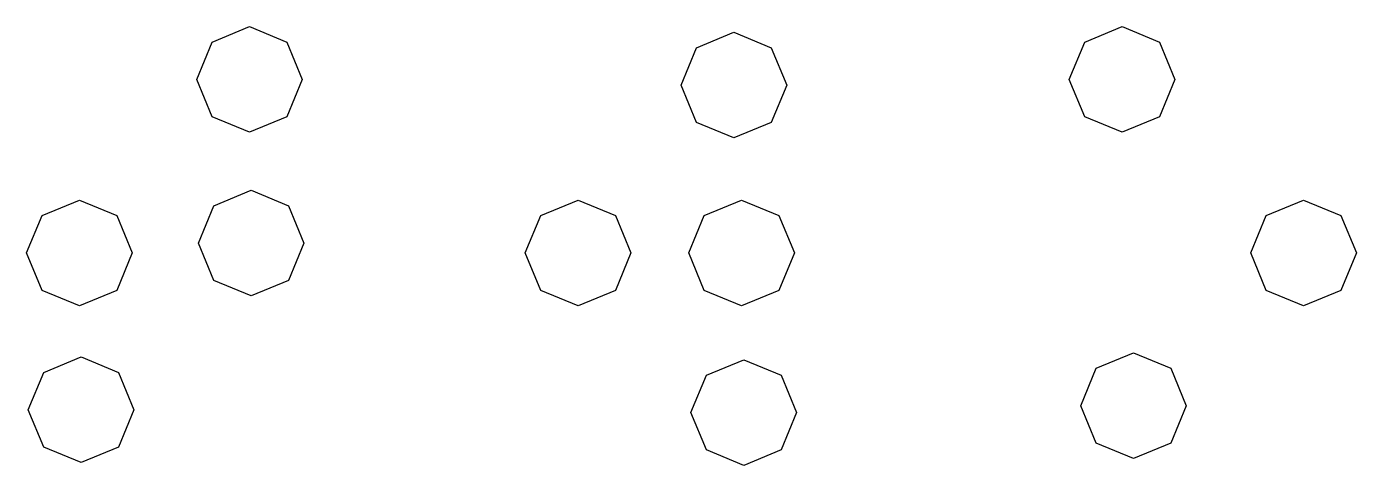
# Model space of a CAD drawing. Extents: x -21 to 19.5, y -7.2 to 6.2.
import ezdxf

# ---------------------------------------------------------------- set-up
doc = ezdxf.new("R2010")
doc.units = 0
doc.layers.get('0').update_dxf_attribs({"linetype": 'CONTINUOUS'})

msp = doc.modelspace()

# ---------------------------------------------------------------- linework, layer by layer
at = {"color": 7}
for points in [[(-12.647786, 4.551736), (-13.118885, 3.414403), (-14.256218, 2.943304), (-15.393551, 3.414403), (-15.864651, 4.551736), (-15.393551, 5.689069), (-14.256218, 6.160169), (-13.118885, 5.689069), (-12.647786, 4.551736)], [(13.927702, 4.551736), (13.456602, 3.414403), (12.31927, 2.943304), (11.181937, 3.414403), (10.710837, 4.551736), (11.181937, 5.689069), (12.31927, 6.160169), (13.456602, 5.689069), (13.927702, 4.551736)], [(2.10847, 4.377825), (1.637371, 3.240492), (0.500038, 2.769393), (-0.637295, 3.240492), (-1.108394, 4.377825), (-0.637295, 5.515158), (0.500038, 5.986258), (1.637371, 5.515158), (2.10847, 4.377825)], [(-17.82808, -0.730826), (-18.299177, -1.868159), (-19.436512, -2.339258), (-20.573845, -1.868159), (-21.044942, -0.730826), (-20.573845, 0.406507), (-19.436512, 0.877607), (-18.299177, 0.406507), (-17.82808, -0.730826)], [(-12.59707, -0.43018), (-13.068167, -1.567513), (-14.205503, -2.038612), (-15.342836, -1.567513), (-15.813932, -0.43018), (-15.342836, 0.707153), (-14.205503, 1.178252), (-13.068167, 0.707153), (-12.59707, -0.43018)], [(-2.63989, -0.730826), (-3.110987, -1.868159), (-4.248322, -2.339258), (-5.385655, -1.868159), (-5.856752, -0.730826), (-5.385655, 0.406507), (-4.248322, 0.877607), (-3.110987, 0.406507), (-2.63989, -0.730826)], [(2.342025, -0.730826), (1.870929, -1.868159), (0.733593, -2.339258), (-0.40374, -1.868159), (-0.874837, -0.730826), (-0.40374, 0.406507), (0.733593, 0.877607), (1.870929, 0.406507), (2.342025, -0.730826)], [(19.458521, -0.730826), (18.987424, -1.868159), (17.850088, -2.339258), (16.712755, -1.868159), (16.241659, -0.730826), (16.712755, 0.406507), (17.850088, 0.877607), (18.987424, 0.406507), (19.458521, -0.730826)], [(-17.777314, -5.50335), (-18.24841, -6.640683), (-19.385746, -7.111783), (-20.523079, -6.640683), (-20.994176, -5.50335), (-20.523079, -4.366017), (-19.385746, -3.894918), (-18.24841, -4.366017), (-17.777314, -5.50335)], [(2.408278, -5.588192), (1.937182, -6.725525), (0.799846, -7.196624), (-0.337487, -6.725525), (-0.808584, -5.588192), (-0.337487, -4.450859), (0.799846, -3.979759), (1.937182, -4.450859), (2.408278, -5.588192)], [(14.278276, -5.378803), (13.807179, -6.516136), (12.669843, -6.987235), (11.53251, -6.516136), (11.061414, -5.378803), (11.53251, -4.24147), (12.669843, -3.77037), (13.807179, -4.24147), (14.278276, -5.378803)]]:
    msp.add_lwpolyline(points, dxfattribs=at)

doc.saveas('drawing.dxf')
